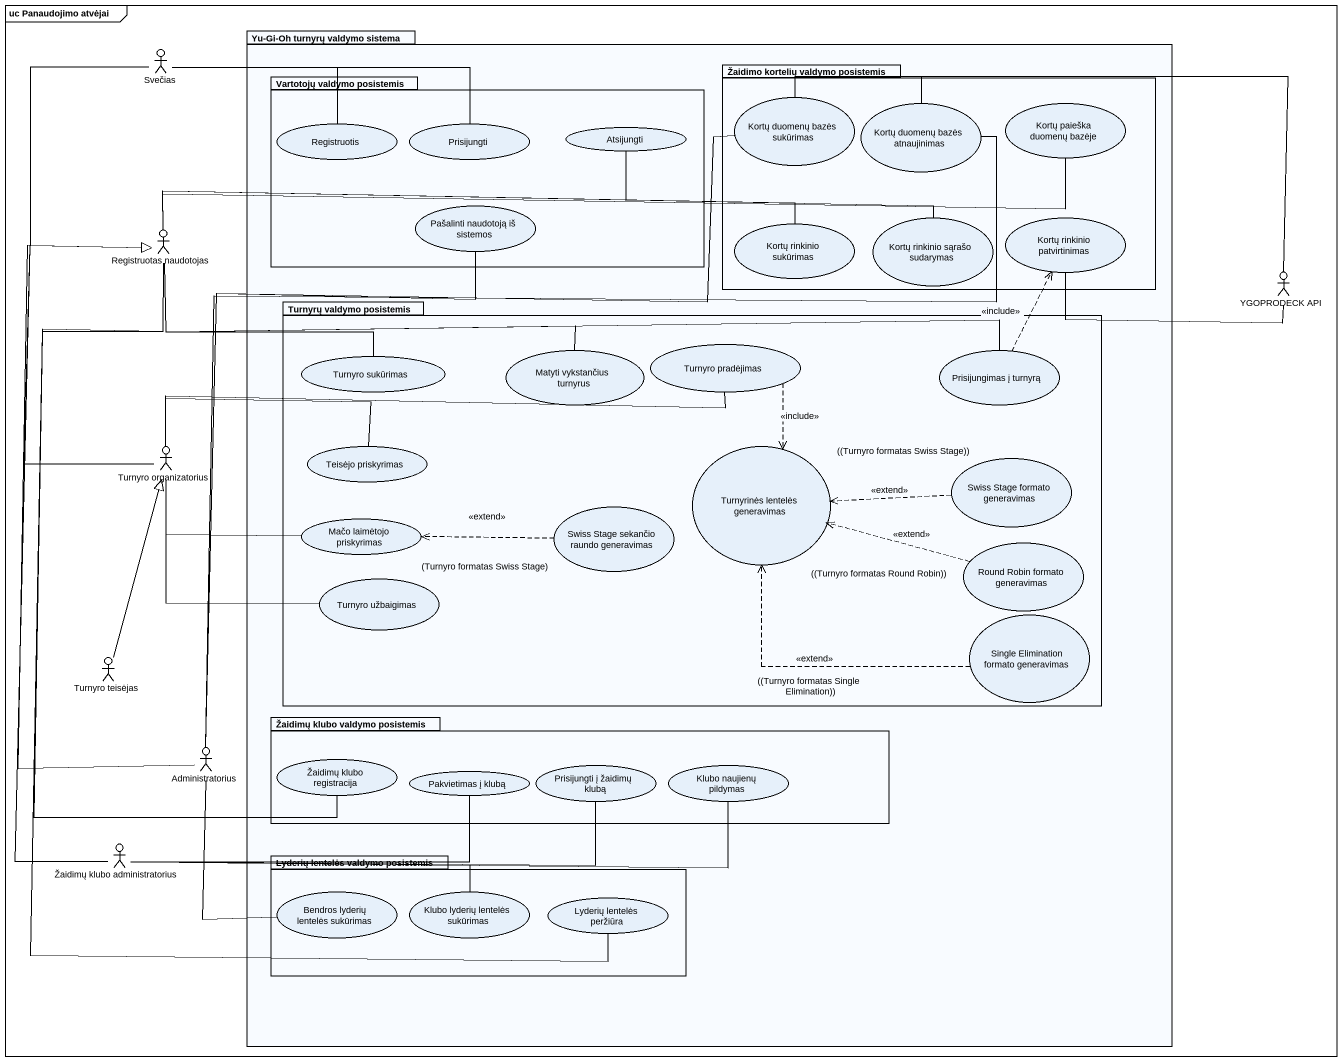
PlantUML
@startuml
mainframe uc Panaudojimo atvėjai
actor Svečias
package "Yu-Gi-Oh turnyrų valdymo sistema" as Yu_Gi_Oh_turnyrų_valdymo {
  package "Žaidimo kortelių valdymo posistemis" as Žaidimo_kortelių_valdymo {
    usecase "Kortų duomenų bazės sukūrimas" as Kortų_duomenų_bazės
    usecase "Kortų duomenų bazės atnaujinimas" as Kortų_duomenų_bazės_2
    usecase "Kortų paieška duomenų bazėje" as Kortų_paieška_duomenų_bazėje
    usecase "Kortų rinkinio sąrašo sudarymas" as Kortų_rinkinio_sąrašo
    usecase "Kortų rinkinio patvirtinimas" as Kortų_rinkinio_patvirtinimas
    usecase "Kortų rinkinio sukūrimas" as Kortų_rinkinio_sukūrimas
  }
  package "Vartotojų valdymo posistemis" as Vartotojų_valdymo_posistemis {
    usecase Registruotis
    usecase Prisijungti
    usecase Atsijungti
    usecase "Pašalinti naudotoją iš sistemos" as Pašalinti_naudotoją_iš
  }
  package "Turnyrų valdymo posistemis" as Turnyrų_valdymo_posistemis {
    usecase "Turnyro sukūrimas" as Turnyro_sukūrimas
    usecase "Matyti vykstančius turnyrus" as Matyti_vykstančius_turnyrus
    usecase "Turnyro pradėjimas" as Turnyro_pradėjimas
    usecase "Prisijungimas į turnyrą" as Prisijungimas_į_turnyrą
    usecase "Teisėjo priskyrimas" as Teisėjo_priskyrimas
    usecase "Turnyrinės lentelės generavimas" as Turnyrinės_lentelės
    usecase "Swiss Stage formato generavimas" as Swiss_Stage_formato
    usecase "Mačo laimėtojo priskyrimas" as Mačo_laimėtojo_priskyrimas
    usecase "Swiss Stage sekančio raundo generavimas" as Swiss_Stage_sekančio_raundo
    usecase "Round Robin formato generavimas" as Round_Robin_formato
    usecase "Turnyro užbaigimas" as Turnyro_užbaigimas
    usecase "Single Elimination formato generavimas" as Single_Elimination_formato
  }
  package "Žaidimų klubo valdymo posistemis" as Žaidimų_klubo_valdymo {
    usecase "Žaidimų klubo registracija" as Žaidimų_klubo_registracija
    usecase "Pakvietimas į klubą" as Pakvietimas_į_klubą
    usecase "Prisijungti į žaidimų klubą" as Prisijungti_į_žaidimų_klubą
    usecase "Klubo naujienų pildymas" as Klubo_naujienų_pildymas
  }
  package "Lyderių lentelės valdymo posistemis" as Lyderių_lentelės_valdymo {
    usecase "Bendros lyderių lentelės sukūrimas" as Bendros_lyderių_lentelės
    usecase "Klubo lyderių lentelės sukūrimas" as Klubo_lyderių_lentelės
    usecase "Lyderių lentelės peržiūra" as Lyderių_lentelės_peržiūra
  }
}
actor "Registruotas naudotojas" as Registruotas_naudotojas
actor "YGOPRODECK API" as YGOPRODECK_API
actor "Turnyro organizatorius" as Turnyro_organizatorius
actor "Turnyro teisėjas" as Turnyro_teisėjas
actor Administratorius
actor "Žaidimų klubo administratorius" as Žaidimų_klubo
Svečias -right- Registruotis
Svečias -right- Prisijungti
Svečias --|> Registruotas_naudotojas
Registruotas_naudotojas -right- Kortų_paieška_duomenų_bazėje
Registruotas_naudotojas -right- Atsijungti
Registruotas_naudotojas -right- Kortų_rinkinio_sąrašo
Registruotas_naudotojas -right- Kortų_rinkinio_sukūrimas
Registruotas_naudotojas -- Turnyro_sukūrimas
Registruotas_naudotojas -right- Matyti_vykstančius_turnyrus
Registruotas_naudotojas -right- Prisijungimas_į_turnyrą
Registruotas_naudotojas -- Žaidimų_klubo_registracija
Registruotas_naudotojas -- Lyderių_lentelės_peržiūra
YGOPRODECK_API -left- Kortų_duomenų_bazės
YGOPRODECK_API -left- Kortų_duomenų_bazės_2
YGOPRODECK_API -left- Kortų_rinkinio_patvirtinimas
Turnyro_pradėjimas ..> Turnyrinės_lentelės : <<include>>
Prisijungimas_į_turnyrą .up.> Kortų_rinkinio_patvirtinimas : <<include>>
Turnyro_organizatorius -up-|> Registruotas_naudotojas
Turnyro_organizatorius -right- Turnyro_pradėjimas
Turnyro_organizatorius -right- Teisėjo_priskyrimas
Turnyro_organizatorius -right- Mačo_laimėtojo_priskyrimas
Turnyro_organizatorius -- Turnyro_užbaigimas
Swiss_Stage_formato .left.> Turnyrinės_lentelės : ((Turnyro formatas Swiss Stage))\n<<extend>>
Swiss_Stage_sekančio_raundo .left.> Mačo_laimėtojo_priskyrimas : <<extend>>\n(Turnyro formatas Swiss Stage)
Round_Robin_formato .left.> Turnyrinės_lentelės : <<extend>>\n((Turnyro formatas Round Robin))
Single_Elimination_formato .left.> Turnyrinės_lentelės : <<extend>>\n((Turnyro formatas Single Elimination))
Turnyro_teisėjas -up-|> Turnyro_organizatorius
Administratorius -up- Kortų_duomenų_bazės
Administratorius -up- Kortų_duomenų_bazės_2
Administratorius -up- Pašalinti_naudotoją_iš
Administratorius -up-|> Registruotas_naudotojas
Administratorius -- Bendros_lyderių_lentelės
Žaidimų_klubo -up-|> Registruotas_naudotojas
Žaidimų_klubo -right- Pakvietimas_į_klubą
Žaidimų_klubo -right- Prisijungti_į_žaidimų_klubą
Žaidimų_klubo -right- Klubo_naujienų_pildymas
Žaidimų_klubo -right- Klubo_lyderių_lentelės
@enduml
